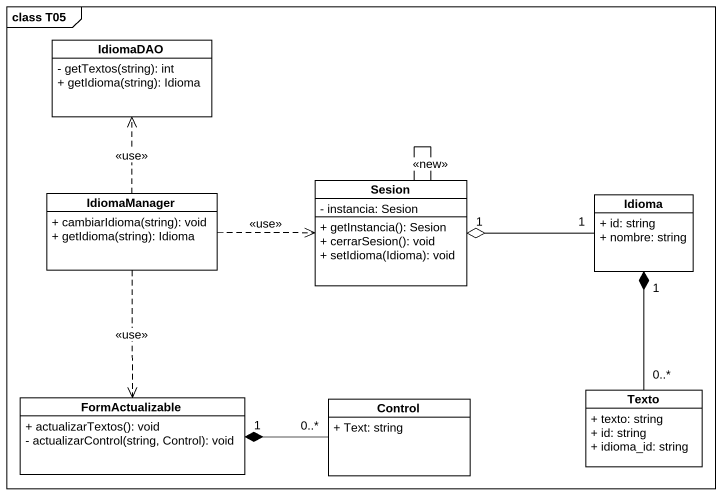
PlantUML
@startuml
mainframe class T05
hide circle
hide empty members
skinparam classAttributeIconSize 0
class IdiomaDAO {
  - getTextos(string): int
  + getIdioma(string): Idioma
}
class IdiomaManager {
  + cambiarIdioma(string): void
  + getIdioma(string): Idioma
}
class Sesion {
  - instancia: Sesion
  + getInstancia(): Sesion
  + cerrarSesion(): void
  + setIdioma(Idioma): void
}
class Idioma {
  + id: string
  + nombre: string
}
class FormActualizable {
  + actualizarTextos(): void
  - actualizarControl(string, Control): void
}
class "Control" as Control_ {
  + Text: string
}
class Texto {
  + texto: string
  + id: string
  + idioma_id: string
}
IdiomaManager .up.> IdiomaDAO : <<use>>
IdiomaManager .right.> Sesion : <<use>>
IdiomaManager ..> FormActualizable : <<use>>
Sesion -- Sesion : <<new>>
Idioma "1" -left-o "1" Sesion
Control_ "0..*" -left-* "1" FormActualizable
Texto "0..*" -up-* "1" Idioma
@enduml
